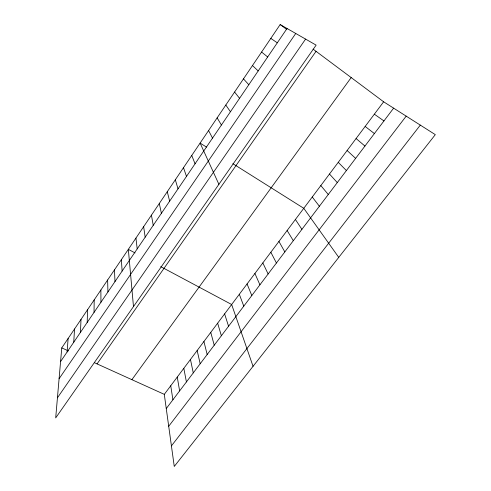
<?xml version="1.0" encoding="UTF-8"?>
<svg xmlns="http://www.w3.org/2000/svg" width="491" height="491" viewBox="0 0 491 491"><rect width="100%" height="100%" fill="white"/><g stroke="black" fill="none" stroke-linecap="round" stroke-linejoin="round"><path stroke-width="0.74" d="M94.033 312.386L94.186 299.903M87.195 322.44L87.564 309.698M80.438 332.382L81.015 319.395M73.748 342.227L74.534 328.995M67.126 351.967L68.114 338.495M61.762 347.904L55.692 417.921L316.13 45.129L280.171 24.55L61.762 347.904L68.396 350.905M60.577 361.603L287.045 28.484M59.092 378.721L295.742 33.462M57.435 397.808L305.586 39.096M97.065 363.892L316.044 51.334M131.889 379.672L351.182 77.566M164.295 394.353L383.637 101.797L435.308 134.644L174.262 466.45L164.295 394.353L94.333 362.659M166.259 408.573L393.629 108.149M168.708 426.268L406.192 116.134M171.42 445.889L420.308 125.113M135.037 252.92L128.335 249.342L133.478 306.574M160.735 266.638L231.654 304.512L253.049 366.311M206.502 147.097L200.113 143.077L218.894 184.309M232.869 163.687L303.782 208.307L338.753 257.376M270.823 38.39L277.298 42.821M374.345 114.194L383.95 120.933M280.171 24.55L286.861 29.546M313.105 49.137L383.637 101.797M365.163 126.445L374.387 133.57M261.593 52.058L267.681 56.968M356.085 138.548L364.942 146.048M347.112 150.51L355.613 158.378M252.478 65.549L258.186 70.931M338.25 162.337L346.394 170.561M243.475 78.879L248.814 84.716M329.486 174.029L337.286 182.597M320.819 185.586L328.283 194.491M234.588 92.038L239.565 98.317M312.251 197.014L319.383 206.245M225.811 105.031L230.439 111.745M295.41 219.477L301.904 229.346M287.125 230.525L293.311 240.694M217.139 117.871L221.423 125.009M278.937 241.443L284.823 251.92M208.571 130.551L212.523 138.1M270.842 252.245L276.427 263.01M262.832 262.93L268.129 273.978M254.909 273.493L259.923 284.817M247.071 283.945L251.803 295.539M191.754 155.457L195.056 163.791M239.32 294.281L243.781 306.145M183.493 167.683L186.482 176.404M224.62 313.896L228.567 326.245M175.33 179.767L178.018 188.851M217.648 323.188L221.361 335.764M210.749 332.389L214.229 345.191M167.265 191.705L169.653 201.15M203.918 341.503L207.171 354.52M197.155 350.525L200.181 363.751M159.299 203.501L161.392 213.303M190.459 359.461L193.264 372.896M183.818 368.311L186.414 381.949M151.424 215.162L153.235 225.308M177.251 377.076L179.626 390.91M170.739 385.754L172.912 399.784M143.636 226.689L145.17 237.165M135.939 238.08L137.204 248.882M121.363 259.665L122.118 271.075M114.458 269.884L114.986 281.57M107.633 279.993L107.922 291.955M100.876 289.997L100.943 302.223"/></g></svg>
